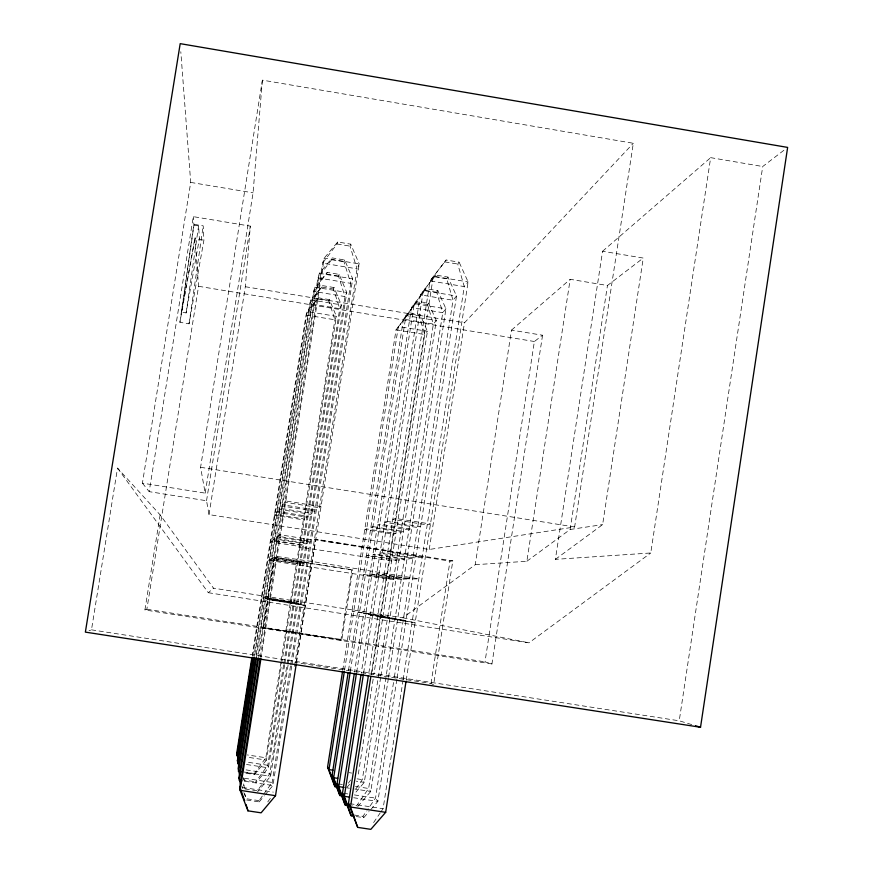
<?xml version="1.0" encoding="UTF-8"?>
<svg xmlns="http://www.w3.org/2000/svg" width="873" height="873" viewBox="0 0 873 873"><rect width="100%" height="100%" fill="white"/><g stroke="black" fill="none" stroke-linecap="round" stroke-linejoin="round"><path stroke-width="0.65" stroke-dasharray="4.37 3.27" d="M209.007 514.612L245.324 286.726L250.322 226.129L193.304 216.646L149.185 491.652L206.541 500.753L209.007 514.612L429.232 549.477L574.63 526.986L633.307 143.27L262.38 80.13L200.583 467.295L205.188 493.136L142.419 483.162L190.707 182.413L180.809 51.736M205.188 493.136L253.072 192.835L262.38 80.13M179.903 322.312L193.882 224.306L203.202 225.856L203.911 240.184L189.037 323.807L179.903 322.312L194.974 238.7L203.911 240.184M193.948 225.147L198.597 225.911L199.393 238.667L186.102 312.916L181.529 312.163L193.948 225.147L193.304 216.646M186.102 312.916L198.597 225.911M189.037 323.807L203.202 225.856M691.754 724.601L679.227 720.803L762.718 166.514L785.558 148.999M555.381 559.353L602.621 524.618L643.259 258.059L602.566 251.26L555.381 559.353L650.756 552.98L710.666 157.653L762.718 166.514M542.559 335.232L491.936 663.949L484.995 661.843L534.374 341.507L542.559 335.232L511.491 330.125L475.239 564.711L402.835 617.789L213.514 588.184L160.13 514.884L117.528 468.092L91.479 629.837L89.035 630.743M475.239 564.711L526.856 561.263L570.178 279.305L607.455 285.493L643.259 258.059M526.856 561.263L570.124 529.485L607.455 285.493M380.65 677.415L364.281 782.383L354.875 793.339M380.857 676.073L436.293 320.533L428.588 303.138L417.272 301.261L403.457 319.158L348.338 671.402M388.354 678.539L370.763 791.462L357.33 807.034M388.561 677.197L445.95 308.824L437.853 290.698L426.035 288.745L411.532 307.536L354.514 672.199M393.516 682.5L375.521 798.118L367.391 809.904M394.356 677.121L453.022 300.236L446.725 278.793L447.991 277.101L435.627 275.05L420.36 294.845L361.215 673.367M396.844 679.445L377.867 801.403L369.934 810.548M397.051 678.103L456.514 296.012L447.991 277.101M380.901 811.901L383.083 808.714L402.944 681.005M403.151 679.663L464.272 286.584L457.725 264.039L459.122 262.162L446.147 260.012L430.04 280.92L368.624 674.316M406.174 680.394L468.114 281.935L459.122 262.162M429.232 549.477L464.458 322.803L633.307 143.27M431.011 683.472L449.966 561.143L452.814 560.881L433.619 684.738L431.011 683.472L295.118 662.443M280.931 662.094L265.85 757.753L266.44 760.099L254.458 774.537L244.669 773.042M281.139 660.752L334.905 319.791L336.4 316.332L329.416 299.625L318.503 297.824L307.187 311.541L306.063 315.055L252.253 655.187M283.594 664.833L267.771 765.283L268.415 767.836L255.909 782.863L255.734 781.826L267.771 765.283L246.644 762.074M283.812 663.502L339.739 308.671L341.376 304.917L334.064 287.544L322.683 285.667L310.897 299.897L309.675 303.728L253.934 656.136M284.674 664.648L268.415 767.836L245.662 764.377M284.893 663.316L341.376 304.917L310.897 299.897L254.6 655.874M288.079 665.128L270.565 776.272L257.491 791.953M288.286 663.786L346.788 292.466L339.128 274.373L327.244 272.409L314.946 287.217L313.603 291.396L256.018 655.59M290.502 665.924L272.147 782.459L272.922 785.514L265.217 794.725M290.709 664.582L350.75 283.343L352.714 278.847L344.66 259.968L332.22 257.906L319.376 273.347L317.914 277.92L258.015 656.78M291.757 665.946L272.922 785.514L243.261 781.029M291.964 664.593L352.714 278.847L319.376 273.347L258.768 656.714M294.485 666.361L357.068 268.84L359.218 263.886L350.739 244.156L337.698 241.985L324.243 258.092L322.628 263.133L260.383 656.976M296.253 662.116L315.6 539.187L452.814 560.881M296.482 662.465L359.218 263.886L324.243 258.092L261.158 657.271M341.747 640.225L340.906 639.811L351.852 569.949L352.768 569.862L341.747 640.225L263.242 627.731L274.308 557.738L352.768 569.862M342.729 670.278L396.036 329.83L409.219 312.763L420.077 314.553L427.432 331.282L373.851 674.654M344.551 670.126L398.35 326.502L427.432 331.282L424.747 334.534L371.647 674.731M350.302 671.348L405.967 315.546L436.293 320.533L433.368 324.069L362.328 779.644L354.634 790.687M356.642 672.254L414.271 303.597L445.95 308.824L442.764 312.687L368.635 788.472L356.599 805.823L352.637 805.222M363.626 672.93L423.361 290.534L456.514 296.012L453.022 300.236L420.36 294.845L435.627 275.05M371.243 674.032L433.335 276.174L468.114 281.935L464.272 286.584L430.04 280.92L446.147 260.012M358.345 774.067L373.644 675.997M252.712 655.907L307.187 311.541L336.4 316.332L266.44 760.099L247.67 757.24M256.4 657.489L314.946 287.217L346.788 292.466L344.999 296.569L269.855 773.489L270.565 776.272L245.095 772.409M263.537 628.058L274.679 557.563M491.936 663.949L144.896 609.976L160.13 514.884M144.896 609.976L146.86 609.245L198.575 286.3L194.919 237.925L199.393 238.667M206.541 500.753L250.322 226.129M181.529 312.163L194.919 237.925M329.416 299.625L328.881 301.01L334.905 319.791L306.063 315.055L318.503 297.824M334.064 287.544L333.486 289.039L339.739 308.671L309.675 303.728L322.683 285.667M339.128 274.373L338.495 276.01L344.999 296.569L313.603 291.396L327.244 272.409M344.66 259.968L343.973 261.769L350.75 283.343L317.914 277.92L331.598 259.718L332.22 257.906M350.739 244.156L349.986 246.131L357.068 268.84L322.628 263.133L337.011 243.982L337.698 241.985M373.6 822.562L380.17 812.97M354.252 815.022L362.961 816.342L366.649 810.984M420.077 314.553L419.105 315.862L424.747 334.534L396.036 329.83L409.219 312.763M428.588 303.138L427.53 304.557L433.368 324.069L403.457 319.158L417.272 301.261M437.853 290.698L436.696 292.248L442.764 312.687L411.532 307.536L426.035 288.745M348.403 783.168L350.619 779.993M267.771 801.894L271.601 796.569M246.633 799.995L259.216 801.894L258.997 800.65L262.871 795.303M263.646 794.234L272.147 782.459L242.934 778.039M254.458 774.537L254.294 773.576L265.85 757.753L247.321 754.938M259.216 801.894L264.355 795.75M346.941 787.391L349.571 784.314M356.249 816.539L363.768 817.663L369.05 811.563M117.528 468.092L208.309 592.712L213.514 588.184M511.491 330.125L570.178 279.305M602.566 251.26L710.666 157.653M208.309 592.712L528.973 642.823L650.756 552.98M315.6 539.187L314.433 539.71L449.966 561.143M306.75 562.779L308.049 562.485L274.504 557.203L276.283 556.396L312.37 561.535L418.833 578.843L412.482 578.941L376.776 573.801L409.633 578.974L403.85 579.061L369.846 574.15L401.253 579.094L395.971 579.17L363.506 574.478L393.581 579.214L388.736 579.279L267.836 560.259L269.2 559.637L300.519 564.154L269.866 559.331L271.35 558.644L304.11 563.358L272.081 558.316L273.707 557.574L351.852 569.949M570.124 529.485L602.621 524.618M246.066 769.888L269.855 773.489L257.295 790.818L245.335 789.006L243.545 783.932M338.397 783.889L342.336 784.478M355.486 786.475L368.635 788.472L370.763 791.462L354.765 789.039M243.327 771.918L254.294 773.576M346.767 787.828L349.429 788.232M343.82 793.317L347.781 793.917M354.394 794.921L375.521 798.118L377.867 801.403L353.729 797.747M243.436 777.668L244.287 780.091L255.734 781.826M242.508 787.457L273.314 792.117M349.789 803.673L383.083 808.714M258.997 800.65L246.492 798.762L244.713 793.743M349.004 772.649L351.666 773.052M357.079 778.847L362.328 779.644L364.281 782.383L356.293 781.171M91.479 629.837L679.227 720.803M146.86 609.245L484.995 661.843M263.242 627.731L340.906 639.811M200.583 467.295L574.63 526.986M326.677 274.057L338.495 276.01M424.944 290.305L436.696 292.248M322.17 287.173L333.486 289.039M416.268 302.702L427.53 304.557M245.324 286.726L464.458 322.803M318.023 299.221L328.881 301.01M408.302 314.084L419.105 315.862M198.575 286.3L534.374 341.507M337.011 243.982L349.986 246.131M444.826 261.889L457.725 264.039M331.598 259.718L343.973 261.769M434.427 276.763L446.725 278.793M190.707 182.413L253.072 192.835M402.835 617.789L528.973 642.823M380.901 615.487L383.018 615.934L352.015 610.969L353.761 611.351M387.699 616.916L390.002 617.407L357.603 612.213L359.49 612.639M290.502 601.344L291.429 601.606L261.485 596.816L262.031 597.012M293.47 602.184L294.474 602.468L263.22 597.459L263.799 597.678M142.419 483.162L149.185 491.652M362.961 816.342L363.768 817.663M243.851 792.651L246.164 798.773M243.512 778.727L244.418 781.128L244.287 780.091M243.589 785.133L244.997 788.886M242.05 786.224L242.934 788.734M275.093 514.372L274.395 515.256L303.357 519.85L304.448 519.031L275.093 514.372M277.439 511.458L276.665 512.418L306.87 517.209L308.049 516.325L277.439 511.458M279.993 508.293L279.153 509.33L310.69 514.339L311.988 513.368L279.993 508.293M282.787 504.812L281.859 505.958L314.869 511.207L316.288 510.138L282.787 504.812M285.853 500.993L284.838 502.259L319.453 507.759L321.024 506.591L285.853 500.993M272.19 540.736L270.75 541.893L300.116 546.531L299.079 546.989L391.584 560.968L396.528 560.368L366.453 555.621L368.461 555.261L398.939 560.073L404.319 559.429L372.924 554.464L375.117 554.071L406.96 559.102L412.842 558.393L379.995 553.198L382.396 552.773L415.734 558.033L422.183 557.258L387.743 551.812L390.395 551.332L315.83 539.547L314.345 540.201L279.709 534.723L277.81 536.24L311.345 541.533L309.991 542.133L276.97 536.917L275.246 538.292L307.263 543.355L306.03 543.901L274.471 538.914L272.9 540.169L303.531 545.014L302.407 545.505L272.19 540.736M366.66 528.896L364.761 529.584L393.592 534.156L395.873 533.534L366.66 528.896M372.946 526.615L370.883 527.368L400.925 532.137L403.402 531.45L372.946 526.615M379.799 524.138L377.54 524.957L408.913 529.944L411.62 529.191L379.799 524.138M387.285 521.421L384.818 522.316L417.643 527.532L420.611 526.714L387.285 521.421M395.524 518.442L392.806 519.424L427.224 524.902L430.487 523.996L395.524 518.442M296.7 603.101L265.108 598.158L297.802 603.407L296.7 603.101M395.12 618.488L363.681 613.566L397.63 619.012L395.12 618.488M300.236 604.094L267.16 598.933L301.436 604.443L300.236 604.094M403.217 620.201L370.327 615.05L405.967 620.779L403.217 620.201M304.12 605.196L269.43 599.773L305.441 605.567L304.12 605.196M412.111 622.078L377.616 616.687L415.144 622.711L412.111 622.078"/><path stroke-width="1.31" d="M700.528 727.264L787.632 147.406L180.198 43.65L85.368 632.117L700.528 727.264L695.519 725.747M368.406 675.669L348.458 803.476L357.701 827.375L370.829 829.35L385.67 812.327L405.967 681.748M260.176 658.307L239.824 787.053L240.13 790.338L247.91 810.842L261.114 812.828L275.519 795.685L296.274 663.807M337.535 787.119L335.09 786.748L334.534 785.744L327.571 767.138L342.522 671.632M344.344 671.468L328.979 769.604L335.09 786.748M342.554 795.98L340.012 795.598L339.401 794.495L332.122 775.06L348.131 672.745M350.095 672.69L333.661 777.734L340.012 795.598M348.032 805.637L345.381 805.233L344.704 804.033L337.076 783.681L354.307 673.541M356.424 673.596L338.768 786.606L345.381 805.233M353.751 816.157L351.252 815.775L350.52 814.465L342.5 793.12L361.007 674.72M363.408 674.272L344.344 796.329L351.252 815.775M370.829 676.717L350.488 807.012L357.701 827.375M237.871 758.07L236.725 753.323L251.828 657.871M236.943 755.614L252.493 657.26M238.995 766.756L237.401 760.678L253.727 657.467M237.631 763.155L254.392 657.216M255.593 658.275L238.143 768.677L239.802 775.148M256.4 657.489L238.394 771.394L241.068 771.797M240.61 784.085L238.94 777.439L257.808 658.122M258.561 658.056L239.224 780.418L241.919 780.822M260.94 658.613L240.13 790.338L275.519 795.685M344.093 787.424L338.768 786.606L337.076 783.681M349.713 797.136L344.344 796.329L342.5 793.12M385.67 812.327L350.488 807.012L348.458 803.476M332.984 770.204L328.979 769.604L327.571 767.138M337.655 778.345L333.661 777.734L332.122 775.06M236.725 753.323L238.045 757.044M237.401 760.678L238.7 764.312M238.94 777.439L240.719 782.459M239.824 787.053L244.669 800.759M245.99 804.502L247.31 808.234M247.746 809.478L247.91 810.842"/></g></svg>
